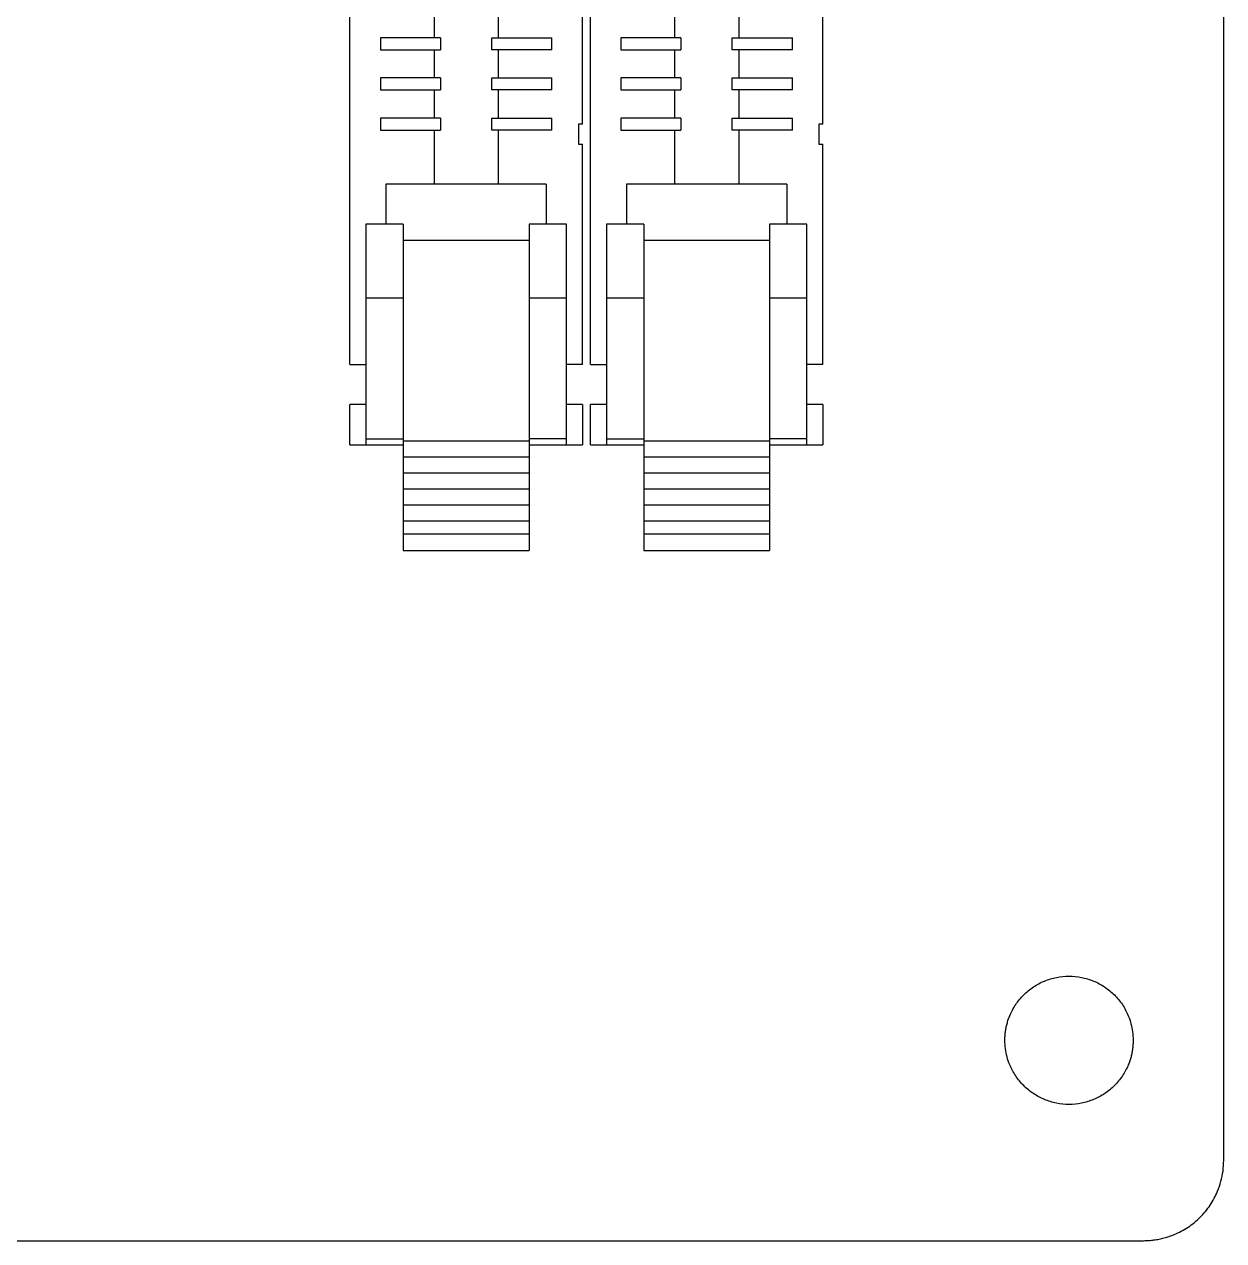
# Model space of a CAD drawing. Header units: inches. Extents: x -3.35 to 3.4, y -3.35 to 3.35.
# Drawn here: x 1.85 to 3.346, y -3.346 to -1.829 of the extents above; entities that cross this region are included whole.
import ezdxf

# ---------------------------------------------------------------- set-up
doc = ezdxf.new("R2010")
doc.units = ezdxf.units.IN
doc.header["$MEASUREMENT"] = 0

msp = doc.modelspace()

# ---------------------------------------------------------------- linework, layer by layer
at = {"color": 7, "linetype": 'Continuous', "lineweight": 25}
for p, q in [((2.2565, -2.2535), (2.2565, 3.0914)), ((2.5465, -1.9535), (2.5465, 3.0914)), ((2.5565, -2.2535), (2.5565, 3.0914)), ((2.8465, -1.9535), (2.8465, 3.0914)), ((3.3465, -3.2465), (3.3465, -1.7912)), ((2.3615, -1.811), (2.3615, -1.846)), ((2.4415, -1.811), (2.4415, -1.846)), ((2.6615, -1.811), (2.6615, -1.846)), ((2.7415, -1.811), (2.7415, -1.846)), ((2.3695, -1.846), (2.2945, -1.846)), ((2.2945, -1.846), (2.2945, -1.861)), ((2.3695, -1.846), (2.3695, -1.861)), ((2.4335, -1.846), (2.5085, -1.846)), ((2.4335, -1.861), (2.4335, -1.846)), ((2.5085, -1.861), (2.5085, -1.846)), ((2.6695, -1.846), (2.5945, -1.846)), ((2.5945, -1.846), (2.5945, -1.861)), ((2.6695, -1.846), (2.6695, -1.861)), ((2.7335, -1.846), (2.8085, -1.846)), ((2.7335, -1.861), (2.7335, -1.846)), ((2.8085, -1.861), (2.8085, -1.846)), ((2.2945, -1.861), (2.3695, -1.861)), ((2.3615, -1.861), (2.3615, -1.896)), ((2.5085, -1.861), (2.4335, -1.861)), ((2.4415, -1.861), (2.4415, -1.896)), ((2.5945, -1.861), (2.6695, -1.861)), ((2.6615, -1.861), (2.6615, -1.896)), ((2.8085, -1.861), (2.7335, -1.861)), ((2.7415, -1.861), (2.7415, -1.896)), ((2.3695, -1.896), (2.2945, -1.896)), ((2.2945, -1.896), (2.2945, -1.911)), ((2.3695, -1.896), (2.3695, -1.911)), ((2.4335, -1.896), (2.5085, -1.896)), ((2.4335, -1.911), (2.4335, -1.896)), ((2.5085, -1.911), (2.5085, -1.896)), ((2.6695, -1.896), (2.5945, -1.896)), ((2.5945, -1.896), (2.5945, -1.911)), ((2.6695, -1.896), (2.6695, -1.911)), ((2.7335, -1.896), (2.8085, -1.896)), ((2.7335, -1.911), (2.7335, -1.896)), ((2.8085, -1.911), (2.8085, -1.896)), ((2.2945, -1.911), (2.3695, -1.911)), ((2.3615, -1.911), (2.3615, -1.946)), ((2.5085, -1.911), (2.4335, -1.911)), ((2.4415, -1.911), (2.4415, -1.946)), ((2.5945, -1.911), (2.6695, -1.911)), ((2.6615, -1.911), (2.6615, -1.946)), ((2.8085, -1.911), (2.7335, -1.911)), ((2.7415, -1.911), (2.7415, -1.946)), ((2.3695, -1.946), (2.2945, -1.946)), ((2.2945, -1.946), (2.2945, -1.961)), ((2.3695, -1.946), (2.3695, -1.961)), ((2.4335, -1.946), (2.5085, -1.946)), ((2.4335, -1.961), (2.4335, -1.946)), ((2.5085, -1.961), (2.5085, -1.946)), ((2.5465, -1.9535), (2.5415, -1.9535)), ((2.5415, -1.9535), (2.5415, -1.9785)), ((2.6695, -1.946), (2.5945, -1.946)), ((2.5945, -1.946), (2.5945, -1.961)), ((2.6695, -1.946), (2.6695, -1.961)), ((2.7335, -1.946), (2.8085, -1.946)), ((2.7335, -1.961), (2.7335, -1.946)), ((2.8085, -1.961), (2.8085, -1.946)), ((2.8465, -1.9535), (2.8415, -1.9535)), ((2.8415, -1.9535), (2.8415, -1.9785)), ((2.2945, -1.961), (2.3695, -1.961)), ((2.3615, -1.961), (2.3615, -2.0285)), ((2.5085, -1.961), (2.4335, -1.961)), ((2.4415, -1.961), (2.4415, -2.0285)), ((2.5945, -1.961), (2.6695, -1.961)), ((2.6615, -1.961), (2.6615, -2.0285)), ((2.8085, -1.961), (2.7335, -1.961)), ((2.7415, -1.961), (2.7415, -2.0285)), ((2.5415, -1.9785), (2.5465, -1.9785)), ((2.5465, -2.2535), (2.5465, -1.9785)), ((2.8415, -1.9785), (2.8465, -1.9785)), ((2.8465, -2.2535), (2.8465, -1.9785)), ((2.3015, -2.0285), (2.3015, -2.0785)), ((2.5015, -2.0285), (2.3015, -2.0285)), ((2.5015, -2.0285), (2.5015, -2.0785)), ((2.6015, -2.0285), (2.6015, -2.0785)), ((2.8015, -2.0285), (2.6015, -2.0285)), ((2.8015, -2.0285), (2.8015, -2.0785)), ((2.2765, -2.0785), (2.2765, -2.3535)), ((2.323, -2.0785), (2.2765, -2.0785)), ((2.323, -2.0785), (2.323, -2.4651)), ((2.48, -2.0785), (2.48, -2.4651)), ((2.5265, -2.0785), (2.48, -2.0785)), ((2.5265, -2.3535), (2.5265, -2.0785)), ((2.623, -2.0785), (2.5765, -2.0785)), ((2.5765, -2.0785), (2.5765, -2.3535)), ((2.623, -2.0785), (2.623, -2.4651)), ((2.78, -2.0785), (2.78, -2.4651)), ((2.8265, -2.0785), (2.78, -2.0785)), ((2.8265, -2.3535), (2.8265, -2.0785)), ((2.323, -2.0985), (2.48, -2.0985)), ((2.623, -2.0985), (2.78, -2.0985)), ((2.323, -2.1709), (2.2765, -2.1709)), ((2.5265, -2.1709), (2.48, -2.1709)), ((2.623, -2.1709), (2.5765, -2.1709)), ((2.8265, -2.1709), (2.78, -2.1709)), ((2.2565, -2.2535), (2.2765, -2.2535)), ((2.5465, -2.2535), (2.5265, -2.2535)), ((2.5565, -2.2535), (2.5765, -2.2535)), ((2.8465, -2.2535), (2.8265, -2.2535)), ((2.2565, -2.3535), (2.2565, -2.3035)), ((2.2765, -2.3035), (2.2565, -2.3035)), ((2.5465, -2.3035), (2.5265, -2.3035)), ((2.5465, -2.3035), (2.5465, -2.3535)), ((2.5565, -2.3535), (2.5565, -2.3035)), ((2.5765, -2.3035), (2.5565, -2.3035)), ((2.8465, -2.3035), (2.8265, -2.3035)), ((2.8465, -2.3035), (2.8465, -2.3535)), ((2.2765, -2.346), (2.323, -2.346)), ((2.323, -2.3485), (2.48, -2.3485)), ((2.5265, -2.346), (2.48, -2.346)), ((2.5765, -2.346), (2.623, -2.346)), ((2.623, -2.3485), (2.78, -2.3485)), ((2.8265, -2.346), (2.78, -2.346)), ((2.2565, -2.3535), (2.323, -2.3535)), ((2.48, -2.3535), (2.5465, -2.3535)), ((2.5565, -2.3535), (2.623, -2.3535)), ((2.78, -2.3535), (2.8465, -2.3535)), ((2.323, -2.3685), (2.48, -2.3685)), ((2.623, -2.3685), (2.78, -2.3685)), ((2.323, -2.3885), (2.48, -2.3885)), ((2.623, -2.3885), (2.78, -2.3885)), ((2.323, -2.4085), (2.48, -2.4085)), ((2.623, -2.4085), (2.78, -2.4085)), ((2.323, -2.4285), (2.48, -2.4285)), ((2.623, -2.4285), (2.78, -2.4285)), ((2.323, -2.4485), (2.48, -2.4485)), ((2.623, -2.4485), (2.78, -2.4485)), ((2.48, -2.4651), (2.323, -2.4651)), ((2.78, -2.4651), (2.623, -2.4651)), ((2.323, -2.4855), (2.48, -2.4855)), ((2.623, -2.4855), (2.78, -2.4855)), ((-3.2465, -3.3465), (3.2465, -3.3465))]:
    msp.add_line(p, q, dxfattribs=at)
for points, knots in [([(2.323, -2.4651), (2.323, -2.4667), (2.323, -2.4689), (2.323, -2.4735), (2.323, -2.476), (2.323, -2.4803), (2.323, -2.4822), (2.323, -2.4848), (2.323, -2.4855), (2.323, -2.4855)], [0, 0, 0, 0, 0.25, 0.25, 0.5, 0.5, 0.75, 0.75, 1, 1, 1, 1]), ([(2.48, -2.4651), (2.48, -2.4656), (2.48, -2.4668), (2.48, -2.4689), (2.48, -2.4715), (2.48, -2.4747), (2.48, -2.4781), (2.48, -2.4813), (2.48, -2.4836), (2.48, -2.4853), (2.48, -2.4854), (2.48, -2.4855)], [0, 0, 0, 0, 0.083255, 0.16562, 0.250196, 0.372232, 0.500107, 0.622151, 0.750018, 0.872837, 1, 1, 1, 1]), ([(2.623, -2.4651), (2.623, -2.4667), (2.623, -2.4689), (2.623, -2.4735), (2.623, -2.476), (2.623, -2.4803), (2.623, -2.4822), (2.623, -2.4848), (2.623, -2.4855), (2.623, -2.4855)], [0, 0, 0, 0, 0.25, 0.25, 0.5, 0.5, 0.75, 0.75, 1, 1, 1, 1]), ([(2.78, -2.4651), (2.78, -2.4656), (2.78, -2.4668), (2.78, -2.4689), (2.78, -2.4715), (2.78, -2.4747), (2.78, -2.4781), (2.78, -2.4813), (2.78, -2.4836), (2.78, -2.4853), (2.78, -2.4854), (2.78, -2.4855)], [0, 0, 0, 0, 0.083255, 0.16562, 0.250196, 0.372232, 0.500107, 0.622151, 0.750018, 0.872837, 1, 1, 1, 1]), ([(3.0735, -3.0965), (3.0736, -3.0947), (3.0736, -3.0912), (3.0742, -3.086), (3.075, -3.0808), (3.0762, -3.0758), (3.0777, -3.0707), (3.0808, -3.0626), (3.0866, -3.0517), (3.0966, -3.0395), (3.1088, -3.0295), (3.1227, -3.0221), (3.1378, -3.0175), (3.1535, -3.016), (3.1693, -3.0175), (3.1843, -3.0221), (3.1983, -3.0295), (3.2105, -3.0395), (3.2205, -3.0517), (3.2271, -3.0641), (3.231, -3.0757), (3.2332, -3.086), (3.2334, -3.093), (3.2335, -3.0965)], [0, 0, 0, 0, 0.020995, 0.041815, 0.062549, 0.083288, 0.104122, 0.125142, 0.18758, 0.250105, 0.312543, 0.375069, 0.437507, 0.500033, 0.562471, 0.624996, 0.687434, 0.74996, 0.812398, 0.874923, 0.916717, 0.958167, 1, 1, 1, 1]), ([(3.2335, -3.0965), (3.2335, -3.0982), (3.2334, -3.1017), (3.2329, -3.1069), (3.2321, -3.1121), (3.2309, -3.1172), (3.2294, -3.1222), (3.2263, -3.1303), (3.2205, -3.1412), (3.2105, -3.1534), (3.1983, -3.1634), (3.1844, -3.1708), (3.1693, -3.1755), (3.1536, -3.177), (3.1378, -3.1755), (3.1227, -3.1708), (3.1088, -3.1634), (3.0966, -3.1534), (3.0866, -3.1412), (3.08, -3.1288), (3.076, -3.1172), (3.0739, -3.1069), (3.0737, -3.1), (3.0735, -3.0965)], [0, 0, 0, 0, 0.020995, 0.041815, 0.062549, 0.083288, 0.104122, 0.125142, 0.18758, 0.250105, 0.312543, 0.375069, 0.437507, 0.500033, 0.562471, 0.624996, 0.687434, 0.74996, 0.812398, 0.874923, 0.916717, 0.958167, 1, 1, 1, 1]), ([(3.2465, -3.3465), (3.2487, -3.3464), (3.253, -3.3463), (3.2595, -3.3457), (3.266, -3.3446), (3.2723, -3.3431), (3.2786, -3.3412), (3.2888, -3.3374), (3.3024, -3.3302), (3.3176, -3.3176), (3.3302, -3.3024), (3.3384, -3.2869), (3.3433, -3.2724), (3.346, -3.2596), (3.3463, -3.2508), (3.3465, -3.2465)], [0, 0, 0, 0, 0.041983, 0.083614, 0.125071, 0.166535, 0.208189, 0.250211, 0.375068, 0.500065, 0.624923, 0.74992, 0.833491, 0.916367, 1, 1, 1, 1])]:
    msp.add_open_spline(points, degree=3, knots=knots, dxfattribs=at)

doc.saveas('drawing.dxf')
